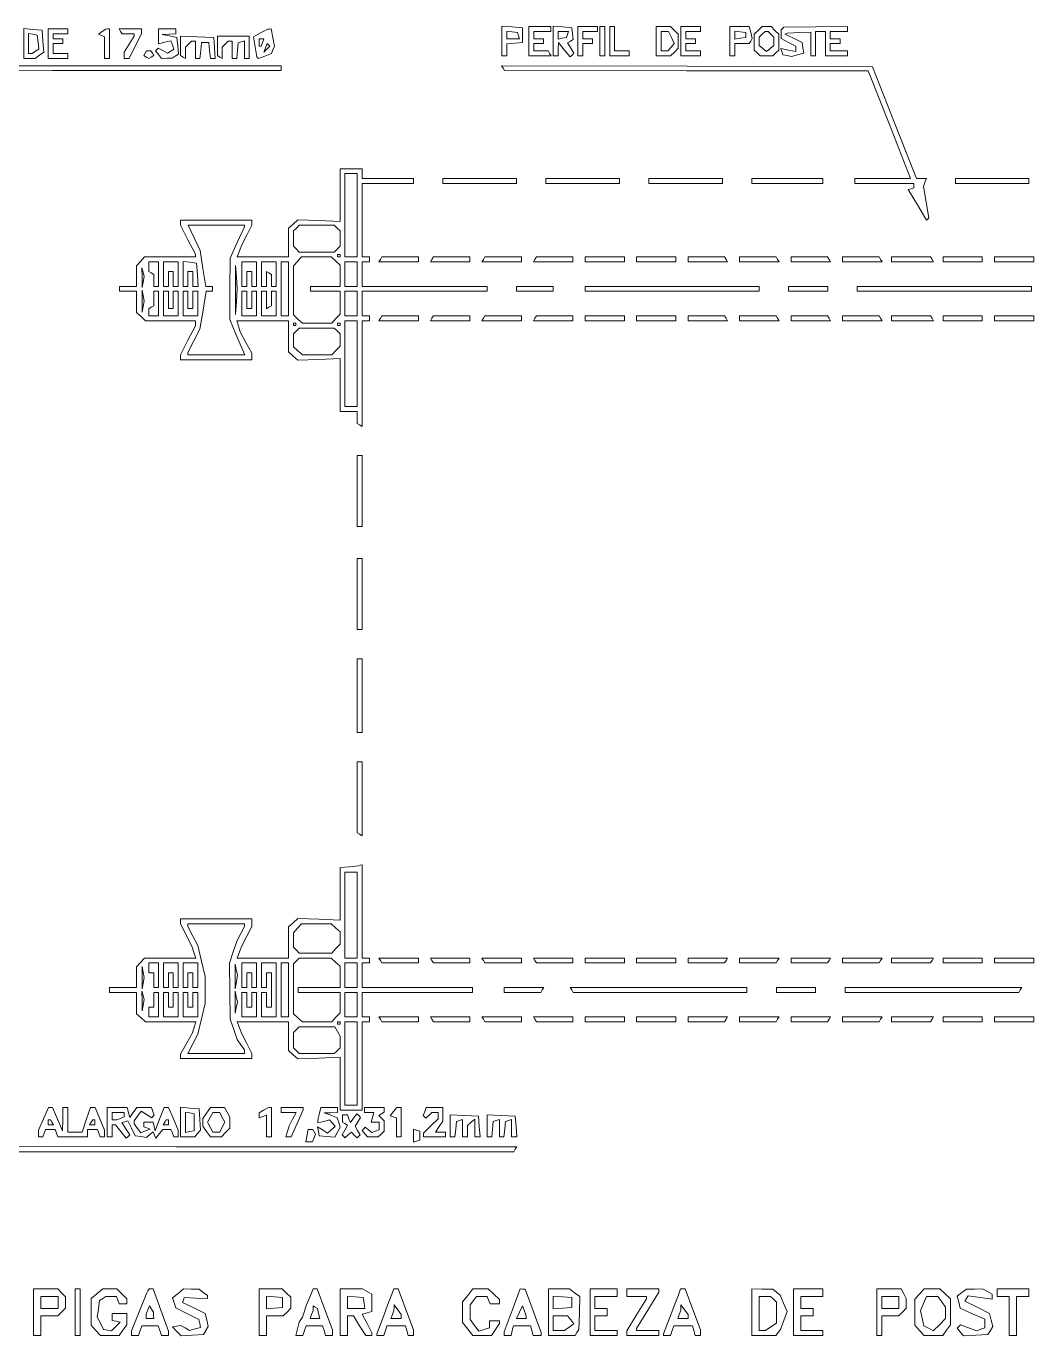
# Paper-space layout 'AN-10-DGE-066' of a CAD drawing. Header units: metres, sheet in millimetres. Extents: x 12 to 193, y 4 to 291.
# Drawn here: x 100.2 to 152.1, y 119 to 186.5 of the extents above; entities that cross this region are included whole.
import ezdxf

# ---------------------------------------------------------------- set-up
doc = ezdxf.new("R2010")
doc.units = ezdxf.units.M
doc.layers.add('DGE_CONTORNOS', color=7, linetype='Continuous', lineweight=0)
doc.layers.add('DGE_DATOS', color=7, linetype='Continuous', lineweight=0)

# ---------------------------------------------------------------- blocks, each defined once
blk = doc.blocks.new('LP_REF_DGE_MT_066')
at = {"layer": 'DGE_CONTORNOS'}
for points in [[(90.176, 128.472), (107.742, 128.472), (125.308, 128.472), (125.386, 128.598), (125.464, 128.725), (107.908, 128.729), (90.352, 128.734)], [(89.72, 184.243), (101.514, 184.245), (113.307, 184.247), (113.307, 184.373), (113.307, 184.5), (101.426, 184.5), (89.545, 184.5)]]:
    blk.add_lwpolyline(points, dxfattribs=at)
for points in [[(124.69, 185.772), (124.69, 185.006), (124.817, 185.006), (124.943, 185.006), (124.943, 185.314), (124.943, 185.622), (125.354, 185.662), (125.765, 185.701), (125.765, 186.081), (125.765, 186.46), (125.228, 186.499), (124.69, 186.538)], [(126.081, 185.765), (126.081, 185.006), (126.658, 185.006), (127.235, 185.006), (127.156, 185.132), (127.078, 185.259), (126.706, 185.259), (126.334, 185.259), (126.334, 185.448), (126.334, 185.638), (126.587, 185.638), (126.84, 185.638), (126.84, 185.765), (126.84, 185.891), (126.587, 185.891), (126.334, 185.891), (126.334, 186.081), (126.334, 186.27), (126.777, 186.27), (127.22, 186.27), (127.22, 186.397), (127.22, 186.523), (126.65, 186.523), (126.081, 186.523)], [(127.346, 185.772), (127.346, 185.006), (127.473, 185.006), (127.599, 185.006), (127.604, 185.354), (127.608, 185.701), (127.914, 185.327), (128.22, 184.952), (128.316, 185.048), (128.412, 185.144), (128.247, 185.408), (128.082, 185.672), (128.231, 185.764), (128.38, 185.856), (128.337, 186.158), (128.295, 186.46), (127.82, 186.499), (127.346, 186.539)], [(128.611, 185.765), (128.611, 185.006), (128.737, 185.006), (128.864, 185.006), (128.864, 185.322), (128.864, 185.638), (129.117, 185.638), (129.37, 185.638), (129.37, 185.765), (129.37, 185.891), (129.117, 185.891), (128.864, 185.891), (128.864, 186.081), (128.864, 186.27), (129.243, 186.27), (129.623, 186.27), (129.623, 186.397), (129.623, 186.523), (129.117, 186.523), (128.611, 186.523)], [(129.749, 185.765), (129.749, 185.006), (129.876, 185.006), (130.002, 185.006), (130.002, 185.765), (130.002, 186.523), (129.876, 186.523), (129.749, 186.523)], [(130.255, 185.765), (130.255, 185.006), (130.761, 185.006), (131.267, 185.006), (131.267, 185.132), (131.267, 185.259), (130.887, 185.259), (130.508, 185.259), (130.508, 185.891), (130.508, 186.523), (130.381, 186.523), (130.255, 186.523)], [(132.658, 185.765), (132.658, 185.006), (133.028, 185.006), (133.399, 185.006), (133.598, 185.204), (133.796, 185.403), (133.796, 185.765), (133.796, 186.126), (133.598, 186.325), (133.399, 186.523), (133.028, 186.523), (132.658, 186.523)], [(133.923, 185.765), (133.923, 185.006), (134.429, 185.006), (134.935, 185.006), (134.935, 185.132), (134.935, 185.259), (134.555, 185.259), (134.176, 185.259), (134.176, 185.448), (134.176, 185.638), (134.429, 185.638), (134.682, 185.638), (134.682, 185.765), (134.682, 185.891), (134.429, 185.891), (134.176, 185.891), (134.176, 186.081), (134.176, 186.27), (134.555, 186.27), (134.935, 186.27), (134.935, 186.397), (134.935, 186.523), (134.429, 186.523), (133.923, 186.523)], [(136.452, 185.765), (136.452, 185.006), (136.579, 185.006), (136.705, 185.006), (136.705, 185.322), (136.705, 185.638), (137.077, 185.638), (137.449, 185.638), (137.532, 185.772), (137.614, 185.905), (137.537, 186.214), (137.459, 186.523), (136.956, 186.523), (136.452, 186.523)], [(137.916, 186.325), (137.717, 186.126), (137.717, 185.718), (137.717, 185.309), (137.869, 185.157), (138.021, 185.006), (138.349, 185.006), (138.678, 185.006), (138.83, 185.157), (138.982, 185.309), (138.982, 185.718), (138.982, 186.126), (138.783, 186.325), (138.584, 186.523), (138.349, 186.523), (138.114, 186.523)], [(139.178, 186.425), (139.108, 186.355), (139.108, 186.126), (139.108, 185.898), (139.488, 185.701), (139.867, 185.505), (139.867, 185.366), (139.867, 185.227), (139.477, 185.305), (139.088, 185.383), (139.14, 185.226), (139.192, 185.069), (139.413, 185.026), (139.634, 184.983), (139.949, 185.062), (140.263, 185.141), (140.223, 185.421), (140.183, 185.7), (139.741, 185.916), (139.298, 186.132), (139.361, 186.153), (139.424, 186.175), (140.025, 186.207), (140.626, 186.238), (140.626, 185.622), (140.626, 185.006), (140.752, 185.006), (140.879, 185.006), (140.879, 185.638), (140.879, 186.27), (141.132, 186.27), (141.385, 186.27), (141.385, 185.638), (141.385, 185.006), (141.954, 185.006), (142.523, 185.006), (142.523, 185.132), (142.523, 185.259), (142.08, 185.259), (141.638, 185.259), (141.638, 185.448), (141.638, 185.638), (141.891, 185.638), (142.144, 185.638), (142.144, 185.765), (142.144, 185.891), (141.891, 185.891), (141.638, 185.891), (141.638, 186.081), (141.638, 186.27), (142.08, 186.27), (142.523, 186.27), (142.523, 186.399), (142.523, 186.527), (140.886, 186.511), (139.248, 186.495)], [(100.027, 185.646), (100.027, 184.879), (100.32, 184.879), (100.612, 184.879), (100.834, 185.042), (101.056, 185.205), (101.016, 185.769), (100.976, 186.334), (100.502, 186.373), (100.027, 186.412)], [(100.765, 185.714), (100.807, 185.349), (100.638, 185.243), (100.47, 185.136), (100.375, 185.134), (100.28, 185.132), (100.28, 185.647), (100.28, 186.163), (100.502, 186.121), (100.723, 186.079)], [(101.292, 185.638), (101.292, 184.879), (101.798, 184.879), (102.304, 184.879), (102.304, 185.006), (102.304, 185.132), (101.925, 185.132), (101.545, 185.132), (101.545, 185.385), (101.545, 185.638), (101.798, 185.638), (102.051, 185.638), (102.051, 185.765), (102.051, 185.891), (101.798, 185.891), (101.545, 185.891), (101.545, 186.018), (101.545, 186.144), (101.925, 186.144), (102.304, 186.144), (102.304, 186.27), (102.304, 186.397), (101.798, 186.397), (101.292, 186.397)], [(104.075, 186.259), (103.885, 186.125), (104.043, 186.061), (104.201, 185.996), (104.201, 185.438), (104.201, 184.879), (104.328, 184.879), (104.454, 184.879), (104.454, 185.638), (104.454, 186.397), (104.359, 186.395), (104.264, 186.393)], [(105.023, 186.27), (105.101, 186.144), (105.41, 186.144), (105.719, 186.144), (105.719, 186.084), (105.719, 186.024), (105.466, 185.61), (105.214, 185.195), (105.213, 185.037), (105.213, 184.879), (105.337, 184.879), (105.462, 184.879), (105.78, 185.507), (106.098, 186.136), (106.098, 186.266), (106.098, 186.397), (105.522, 186.397), (104.945, 186.397)], [(106.984, 186.015), (106.984, 185.633), (107.299, 185.712), (107.614, 185.791), (107.696, 185.575), (107.779, 185.36), (107.61, 185.255), (107.44, 185.15), (107.201, 185.278), (106.962, 185.406), (106.892, 185.335), (106.821, 185.265), (106.981, 185.072), (107.141, 184.879), (107.41, 184.881), (107.679, 184.883), (107.847, 184.989), (108.014, 185.095), (107.973, 185.524), (107.932, 185.953), (107.553, 186.034), (107.173, 186.114), (107.521, 186.129), (107.869, 186.144), (107.869, 186.27), (107.869, 186.397), (107.426, 186.397), (106.984, 186.397)], [(108.122, 185.525), (108.122, 185.021), (108.248, 184.942), (108.375, 184.864), (108.375, 185.163), (108.375, 185.461), (108.527, 185.613), (108.678, 185.765), (108.78, 185.765), (108.881, 185.765), (108.881, 185.322), (108.881, 184.879), (108.999, 184.879), (109.118, 184.879), (109.157, 185.29), (109.197, 185.701), (109.387, 185.701), (109.576, 185.701), (109.616, 185.29), (109.656, 184.879), (109.781, 184.879), (109.907, 184.879), (109.868, 185.417), (109.829, 185.954), (108.976, 185.992), (108.122, 186.029)], [(110.019, 185.519), (110.019, 185.021), (110.145, 184.942), (110.272, 184.864), (110.272, 185.163), (110.272, 185.461), (110.424, 185.613), (110.575, 185.765), (110.677, 185.765), (110.778, 185.765), (110.778, 185.322), (110.778, 184.879), (110.896, 184.879), (111.015, 184.879), (111.054, 185.281), (111.094, 185.682), (111.252, 185.734), (111.41, 185.786), (111.41, 185.332), (111.41, 184.879), (111.537, 184.879), (111.663, 184.879), (111.663, 185.448), (111.663, 186.018), (110.841, 186.018), (110.019, 186.018)], [(112.25, 186.191), (111.887, 185.994), (111.971, 185.473), (112.054, 184.952), (112.094, 184.912), (112.134, 184.872), (112.471, 185), (112.808, 185.128), (112.882, 185.321), (112.956, 185.514), (112.873, 185.955), (112.79, 186.397), (112.701, 186.392), (112.612, 186.387)], [(112.341, 185.701), (112.268, 185.512), (112.219, 185.512), (112.169, 185.512), (112.169, 185.701), (112.169, 185.891), (112.292, 185.891), (112.414, 185.891)], [(125.544, 186.049), (125.596, 185.891), (125.27, 185.891), (124.943, 185.891), (124.943, 186.09), (124.943, 186.288), (125.218, 186.248), (125.492, 186.207)], [(128.073, 186.112), (128.021, 185.954), (127.81, 185.913), (127.599, 185.872), (127.599, 186.071), (127.599, 186.27), (127.862, 186.27), (128.126, 186.27)], [(133.438, 185.958), (133.581, 185.646), (133.42, 185.452), (133.259, 185.259), (133.085, 185.259), (132.911, 185.259), (132.911, 185.765), (132.911, 186.27), (133.103, 186.27), (133.296, 186.27)], [(137.274, 186.081), (137.274, 185.954), (136.99, 185.914), (136.705, 185.873), (136.705, 186.081), (136.705, 186.288), (136.99, 186.248), (137.274, 186.207)], [(138.577, 186.119), (138.729, 185.967), (138.729, 185.755), (138.729, 185.543), (138.539, 185.385), (138.349, 185.228), (138.16, 185.385), (137.97, 185.543), (137.97, 185.755), (137.97, 185.967), (138.122, 186.119), (138.273, 186.27), (138.349, 186.27), (138.425, 186.27)], [(106.293, 185.141), (106.221, 185.023), (106.349, 184.944), (106.478, 184.864), (106.606, 184.944), (106.735, 185.023), (106.662, 185.141), (106.589, 185.259), (106.478, 185.259), (106.366, 185.259)], [(112.564, 185.351), (112.407, 185.195), (112.493, 185.422), (112.58, 185.649), (112.651, 185.578), (112.721, 185.507)], [(124.753, 184.374), (124.831, 184.247), (134.215, 184.244), (143.598, 184.241), (144.689, 181.461), (145.78, 178.682), (144.341, 178.682), (142.902, 178.682), (142.902, 178.556), (142.902, 178.429), (144.42, 178.429), (145.938, 178.429), (145.938, 178.313), (145.938, 178.197), (145.8, 178.151), (145.662, 178.105), (146.133, 177.315), (146.604, 176.524), (146.665, 176.584), (146.725, 176.645), (146.583, 177.46), (146.441, 178.275), (146.519, 178.479), (146.597, 178.682), (146.343, 178.682), (146.088, 178.682), (144.955, 181.559), (143.822, 184.437), (134.248, 184.469), (124.674, 184.501)], [(116.343, 177.828), (116.343, 176.469), (115.257, 176.51), (114.171, 176.551), (113.929, 176.332), (113.687, 176.113), (113.687, 175.374), (113.687, 174.635), (112.362, 174.635), (111.037, 174.635), (111.156, 174.947), (111.274, 175.259), (111.532, 175.764), (111.79, 176.269), (111.79, 176.4), (111.79, 176.532), (109.956, 176.532), (108.122, 176.532), (108.122, 176.402), (108.122, 176.272), (108.501, 175.52), (108.881, 174.769), (108.881, 174.702), (108.881, 174.635), (107.572, 174.635), (106.264, 174.635), (106.055, 174.404), (105.845, 174.172), (105.845, 173.645), (105.845, 173.117), (105.403, 173.117), (104.96, 173.117), (104.96, 172.991), (104.96, 172.864), (105.403, 172.864), (105.845, 172.864), (105.845, 172.315), (105.845, 171.765), (106.077, 171.556), (106.308, 171.346), (107.594, 171.346), (108.881, 171.346), (108.881, 171.216), (108.881, 171.086), (108.501, 170.335), (108.122, 169.583), (108.122, 169.453), (108.122, 169.323), (109.956, 169.323), (111.79, 169.323), (111.79, 169.497), (111.79, 169.67), (111.487, 170.224), (111.184, 170.777), (111.099, 171.062), (111.014, 171.346), (112.35, 171.346), (113.687, 171.346), (113.687, 170.544), (113.687, 169.742), (113.929, 169.523), (114.171, 169.304), (115.257, 169.345), (116.343, 169.386), (116.343, 168.027), (116.343, 166.667), (116.785, 166.667), (117.228, 166.667), (117.228, 166.358), (117.228, 166.049), (117.355, 165.971), (117.481, 165.893), (117.481, 168.62), (117.481, 171.346), (117.671, 171.346), (117.86, 171.346), (117.86, 171.473), (117.86, 171.599), (117.671, 171.599), (117.481, 171.599), (117.481, 172.232), (117.481, 172.864), (120.706, 172.864), (123.931, 172.864), (123.931, 172.991), (123.931, 173.117), (120.706, 173.117), (117.481, 173.117), (117.481, 173.749), (117.481, 174.382), (117.671, 174.382), (117.86, 174.382), (117.86, 174.508), (117.86, 174.635), (117.671, 174.635), (117.481, 174.635), (117.481, 176.532), (117.481, 178.429), (118.809, 178.429), (120.137, 178.429), (120.137, 178.556), (120.137, 178.682), (118.809, 178.682), (117.481, 178.682), (117.481, 178.935), (117.481, 179.188), (116.912, 179.188), (116.343, 179.188)], [(117.228, 176.785), (117.228, 174.635), (116.912, 174.635), (116.596, 174.635), (116.596, 176.785), (116.596, 178.935), (116.912, 178.935), (117.228, 178.935)], [(121.655, 178.556), (121.655, 178.429), (123.552, 178.429), (125.449, 178.429), (125.449, 178.556), (125.449, 178.682), (123.552, 178.682), (121.655, 178.682)], [(126.967, 178.556), (126.967, 178.429), (128.864, 178.429), (130.761, 178.429), (130.761, 178.556), (130.761, 178.682), (128.864, 178.682), (126.967, 178.682)], [(132.279, 178.556), (132.279, 178.429), (134.176, 178.429), (136.073, 178.429), (136.073, 178.556), (136.073, 178.682), (134.176, 178.682), (132.279, 178.682)], [(137.591, 178.556), (137.591, 178.429), (139.424, 178.429), (141.258, 178.429), (141.258, 178.556), (141.258, 178.682), (139.424, 178.682), (137.591, 178.682)], [(148.088, 178.556), (148.088, 178.429), (149.985, 178.429), (151.882, 178.429), (151.882, 178.556), (151.882, 178.682), (149.985, 178.682), (148.088, 178.682)], [(111.41, 176.233), (111.41, 176.187), (111.044, 175.38), (110.678, 174.572), (110.665, 172.991), (110.652, 171.41), (110.975, 170.651), (111.299, 169.892), (111.368, 169.734), (111.437, 169.576), (109.969, 169.576), (108.501, 169.576), (108.501, 169.641), (108.501, 169.707), (108.809, 170.305), (109.116, 170.904), (109.276, 171.884), (109.436, 172.864), (109.601, 172.864), (109.766, 172.864), (109.766, 172.991), (109.766, 173.117), (109.594, 173.117), (109.421, 173.117), (109.273, 174.039), (109.124, 174.96), (108.818, 175.619), (108.513, 176.279), (109.962, 176.279), (111.41, 176.279)], [(116.191, 176.127), (116.343, 175.975), (116.343, 175.583), (116.343, 175.191), (116.191, 175.04), (116.039, 174.888), (115.141, 174.888), (114.243, 174.888), (114.091, 175.04), (113.94, 175.191), (113.94, 175.583), (113.94, 175.975), (114.091, 176.127), (114.243, 176.279), (115.141, 176.279), (116.039, 176.279)], [(106.984, 173.749), (106.984, 173.117), (106.857, 173.117), (106.731, 173.117), (106.731, 173.426), (106.731, 173.735), (106.604, 173.813), (106.478, 173.891), (106.478, 174.136), (106.478, 174.382), (106.731, 174.382), (106.984, 174.382)], [(107.995, 173.749), (107.995, 173.117), (107.869, 173.117), (107.742, 173.117), (107.742, 173.497), (107.742, 173.876), (107.616, 173.876), (107.49, 173.876), (107.49, 173.497), (107.49, 173.117), (107.363, 173.117), (107.237, 173.117), (107.237, 173.749), (107.237, 174.382), (107.616, 174.382), (107.995, 174.382)], [(108.983, 173.718), (109.021, 173.117), (108.888, 173.117), (108.754, 173.117), (108.754, 173.497), (108.754, 173.876), (108.628, 173.876), (108.501, 173.876), (108.501, 173.497), (108.501, 173.117), (108.375, 173.117), (108.248, 173.117), (108.248, 173.758), (108.248, 174.399), (108.596, 174.359), (108.944, 174.319)], [(112.043, 173.749), (112.043, 173.117), (111.916, 173.117), (111.79, 173.117), (111.79, 173.497), (111.79, 173.876), (111.663, 173.876), (111.537, 173.876), (111.537, 173.497), (111.537, 173.117), (111.41, 173.117), (111.284, 173.117), (111.284, 173.749), (111.284, 174.382), (111.663, 174.382), (112.043, 174.382)], [(113.054, 173.749), (113.054, 173.117), (112.928, 173.117), (112.801, 173.117), (112.801, 173.426), (112.801, 173.735), (112.675, 173.813), (112.548, 173.891), (112.548, 173.504), (112.548, 173.117), (112.422, 173.117), (112.296, 173.117), (112.296, 173.749), (112.296, 174.382), (112.675, 174.382), (113.054, 174.382)], [(113.687, 172.991), (113.687, 171.599), (113.497, 171.599), (113.307, 171.599), (113.307, 172.991), (113.307, 174.382), (113.497, 174.382), (113.687, 174.382)], [(116.111, 174.426), (116.343, 174.216), (116.343, 173.667), (116.343, 173.117), (115.584, 173.117), (114.825, 173.117), (114.825, 172.991), (114.825, 172.864), (115.584, 172.864), (116.343, 172.864), (116.343, 172.273), (116.343, 171.683), (116.133, 171.451), (115.924, 171.22), (115.163, 171.22), (114.402, 171.22), (114.171, 171.429), (113.94, 171.639), (113.94, 172.905), (113.94, 174.172), (114.149, 174.404), (114.358, 174.635), (115.119, 174.635), (115.88, 174.635)], [(116.343, 174.698), (116.343, 174.635), (116.28, 174.635), (116.216, 174.635), (116.216, 174.698), (116.216, 174.761), (116.28, 174.761), (116.343, 174.761)], [(117.228, 173.749), (117.228, 173.117), (116.912, 173.117), (116.596, 173.117), (116.596, 173.749), (116.596, 174.382), (116.912, 174.382), (117.228, 174.382)], [(118.43, 174.508), (118.351, 174.382), (119.371, 174.382), (120.39, 174.382), (120.39, 174.508), (120.39, 174.635), (119.449, 174.635), (118.508, 174.635)], [(121.086, 174.508), (121.007, 174.382), (122.027, 174.382), (123.046, 174.382), (123.046, 174.508), (123.046, 174.635), (122.105, 174.635), (121.164, 174.635)], [(123.742, 174.508), (123.663, 174.382), (124.683, 174.382), (125.702, 174.382), (125.702, 174.508), (125.702, 174.635), (124.761, 174.635), (123.82, 174.635)], [(126.397, 174.508), (126.319, 174.382), (127.339, 174.382), (128.358, 174.382), (128.358, 174.508), (128.358, 174.635), (127.417, 174.635), (126.476, 174.635)], [(128.99, 174.508), (128.99, 174.382), (130.002, 174.382), (131.014, 174.382), (131.014, 174.508), (131.014, 174.635), (130.002, 174.635), (128.99, 174.635)], [(131.646, 174.508), (131.646, 174.382), (132.658, 174.382), (133.67, 174.382), (133.67, 174.508), (133.67, 174.635), (132.658, 174.635), (131.646, 174.635)], [(134.302, 174.508), (134.302, 174.382), (135.321, 174.382), (136.341, 174.382), (136.263, 174.508), (136.184, 174.635), (135.243, 174.635), (134.302, 174.635)], [(136.958, 174.508), (136.958, 174.382), (137.977, 174.382), (138.997, 174.382), (138.918, 174.508), (138.84, 174.635), (137.899, 174.635), (136.958, 174.635)], [(139.614, 174.508), (139.614, 174.382), (140.633, 174.382), (141.653, 174.382), (141.574, 174.508), (141.496, 174.635), (140.555, 174.635), (139.614, 174.635)], [(142.27, 174.508), (142.27, 174.382), (143.289, 174.382), (144.309, 174.382), (144.23, 174.508), (144.152, 174.635), (143.211, 174.635), (142.27, 174.635)], [(144.8, 174.508), (144.8, 174.382), (145.882, 174.382), (146.965, 174.382), (146.886, 174.508), (146.808, 174.635), (145.804, 174.635), (144.8, 174.635)], [(147.456, 174.508), (147.456, 174.382), (148.467, 174.382), (149.479, 174.382), (149.479, 174.508), (149.479, 174.635), (148.467, 174.635), (147.456, 174.635)], [(150.112, 174.508), (150.112, 174.382), (151.123, 174.382), (152.135, 174.382), (152.135, 174.508), (152.135, 174.635), (151.123, 174.635), (150.112, 174.635)], [(106.188, 173.34), (106.133, 173.054), (106.13, 173.56), (106.128, 174.066), (106.185, 173.846), (106.243, 173.626)], [(110.998, 172.331), (110.951, 171.663), (110.951, 172.927), (110.95, 174.192), (110.997, 173.596), (111.044, 172.999)], [(125.449, 172.991), (125.449, 172.864), (126.397, 172.864), (127.346, 172.864), (127.346, 172.991), (127.346, 173.117), (126.397, 173.117), (125.449, 173.117)], [(128.99, 172.991), (128.99, 172.864), (133.48, 172.864), (137.97, 172.864), (137.97, 172.991), (137.97, 173.117), (133.48, 173.117), (128.99, 173.117)], [(139.488, 172.991), (139.488, 172.864), (140.499, 172.864), (141.511, 172.864), (141.511, 172.991), (141.511, 173.117), (140.499, 173.117), (139.488, 173.117)], [(143.029, 172.991), (143.029, 172.864), (147.519, 172.864), (152.009, 172.864), (152.009, 172.991), (152.009, 173.117), (147.519, 173.117), (143.029, 173.117)], [(106.188, 172.074), (106.133, 171.789), (106.133, 172.358), (106.133, 172.927), (106.188, 172.643), (106.242, 172.358)], [(106.984, 172.232), (106.984, 171.599), (106.731, 171.599), (106.478, 171.599), (106.478, 171.782), (106.478, 171.964), (106.604, 172.042), (106.731, 172.12), (106.731, 172.492), (106.731, 172.864), (106.857, 172.864), (106.984, 172.864)], [(107.49, 172.422), (107.49, 171.979), (107.616, 171.979), (107.742, 171.979), (107.742, 172.422), (107.742, 172.864), (107.869, 172.864), (107.995, 172.864), (107.995, 172.232), (107.995, 171.599), (107.616, 171.599), (107.237, 171.599), (107.237, 172.232), (107.237, 172.864), (107.363, 172.864), (107.49, 172.864)], [(108.501, 172.422), (108.501, 171.979), (108.628, 171.979), (108.754, 171.979), (108.754, 172.422), (108.754, 172.864), (108.881, 172.864), (109.007, 172.864), (109.007, 172.232), (109.007, 171.599), (108.628, 171.599), (108.248, 171.599), (108.248, 172.232), (108.248, 172.864), (108.375, 172.864), (108.501, 172.864)], [(111.537, 172.422), (111.537, 171.979), (111.663, 171.979), (111.79, 171.979), (111.79, 172.422), (111.79, 172.864), (111.916, 172.864), (112.043, 172.864), (112.043, 172.232), (112.043, 171.599), (111.663, 171.599), (111.284, 171.599), (111.284, 172.232), (111.284, 172.864), (111.41, 172.864), (111.537, 172.864)], [(112.548, 172.414), (112.548, 171.964), (112.675, 172.042), (112.801, 172.12), (112.801, 172.492), (112.801, 172.864), (112.928, 172.864), (113.054, 172.864), (113.054, 172.232), (113.054, 171.599), (112.675, 171.599), (112.296, 171.599), (112.296, 172.232), (112.296, 172.864), (112.422, 172.864), (112.548, 172.864)], [(117.228, 172.232), (117.228, 171.599), (116.912, 171.599), (116.596, 171.599), (116.596, 172.232), (116.596, 172.864), (116.912, 172.864), (117.228, 172.864)], [(114.066, 171.157), (114.066, 171.094), (114.003, 171.094), (113.94, 171.094), (113.94, 171.157), (113.94, 171.22), (114.003, 171.22), (114.066, 171.22)], [(116.191, 170.815), (116.343, 170.664), (116.343, 170.351), (116.343, 170.038), (116.133, 169.807), (115.924, 169.576), (115.163, 169.576), (114.402, 169.576), (114.171, 169.785), (113.94, 169.994), (113.94, 170.329), (113.94, 170.664), (114.091, 170.815), (114.243, 170.967), (115.141, 170.967), (116.039, 170.967)], [(116.343, 171.157), (116.343, 171.094), (116.28, 171.094), (116.216, 171.094), (116.216, 171.157), (116.216, 171.22), (116.28, 171.22), (116.343, 171.22)], [(117.228, 169.133), (117.228, 166.92), (116.912, 166.92), (116.596, 166.92), (116.596, 169.133), (116.596, 171.346), (116.912, 171.346), (117.228, 171.346)], [(118.43, 171.473), (118.351, 171.346), (119.371, 171.346), (120.39, 171.346), (120.39, 171.473), (120.39, 171.599), (119.449, 171.599), (118.508, 171.599)], [(121.086, 171.473), (121.007, 171.346), (122.027, 171.346), (123.046, 171.346), (123.046, 171.473), (123.046, 171.599), (122.105, 171.599), (121.164, 171.599)], [(123.742, 171.473), (123.663, 171.346), (124.683, 171.346), (125.702, 171.346), (125.702, 171.473), (125.702, 171.599), (124.761, 171.599), (123.82, 171.599)], [(126.397, 171.473), (126.319, 171.346), (127.339, 171.346), (128.358, 171.346), (128.358, 171.473), (128.358, 171.599), (127.417, 171.599), (126.476, 171.599)], [(128.99, 171.473), (128.99, 171.346), (130.002, 171.346), (131.014, 171.346), (131.014, 171.473), (131.014, 171.599), (130.002, 171.599), (128.99, 171.599)], [(131.646, 171.473), (131.646, 171.346), (132.658, 171.346), (133.67, 171.346), (133.67, 171.473), (133.67, 171.599), (132.658, 171.599), (131.646, 171.599)], [(134.302, 171.473), (134.302, 171.346), (135.321, 171.346), (136.341, 171.346), (136.263, 171.473), (136.184, 171.599), (135.243, 171.599), (134.302, 171.599)], [(136.958, 171.473), (136.958, 171.346), (137.977, 171.346), (138.997, 171.346), (138.918, 171.473), (138.84, 171.599), (137.899, 171.599), (136.958, 171.599)], [(139.614, 171.473), (139.614, 171.346), (140.633, 171.346), (141.653, 171.346), (141.574, 171.473), (141.496, 171.599), (140.555, 171.599), (139.614, 171.599)], [(142.27, 171.473), (142.27, 171.346), (143.289, 171.346), (144.309, 171.346), (144.23, 171.473), (144.152, 171.599), (143.211, 171.599), (142.27, 171.599)], [(144.8, 171.473), (144.8, 171.346), (145.882, 171.346), (146.965, 171.346), (146.886, 171.473), (146.808, 171.599), (145.804, 171.599), (144.8, 171.599)], [(147.456, 171.473), (147.456, 171.346), (148.467, 171.346), (149.479, 171.346), (149.479, 171.473), (149.479, 171.599), (148.467, 171.599), (147.456, 171.599)], [(150.112, 171.473), (150.112, 171.346), (151.123, 171.346), (152.135, 171.346), (152.135, 171.473), (152.135, 171.599), (151.123, 171.599), (150.112, 171.599)], [(117.228, 162.557), (117.228, 160.723), (117.355, 160.723), (117.481, 160.723), (117.481, 162.557), (117.481, 164.39), (117.355, 164.39), (117.228, 164.39)], [(117.228, 157.245), (117.228, 155.411), (117.355, 155.411), (117.481, 155.411), (117.481, 157.245), (117.481, 159.078), (117.355, 159.078), (117.228, 159.078)], [(117.228, 151.996), (117.228, 150.099), (117.355, 150.099), (117.481, 150.099), (117.481, 151.996), (117.481, 153.893), (117.355, 153.893), (117.228, 153.893)], [(117.228, 146.755), (117.228, 144.928), (117.355, 144.85), (117.481, 144.772), (117.481, 146.677), (117.481, 148.581), (117.355, 148.581), (117.228, 148.581)], [(116.817, 143.177), (116.343, 143.127), (116.343, 141.775), (116.343, 140.424), (115.257, 140.465), (114.171, 140.506), (113.929, 140.287), (113.687, 140.068), (113.687, 139.266), (113.687, 138.463), (112.362, 138.463), (111.037, 138.463), (111.156, 138.775), (111.274, 139.087), (111.532, 139.592), (111.79, 140.097), (111.79, 140.292), (111.79, 140.487), (109.956, 140.487), (108.122, 140.487), (108.122, 140.356), (108.122, 140.225), (108.422, 139.629), (108.721, 139.032), (108.81, 138.748), (108.898, 138.463), (107.581, 138.463), (106.264, 138.463), (106.055, 138.232), (105.845, 138.001), (105.845, 137.473), (105.845, 136.945), (105.15, 136.945), (104.454, 136.945), (104.454, 136.819), (104.454, 136.693), (105.15, 136.693), (105.845, 136.693), (105.845, 136.143), (105.845, 135.593), (106.077, 135.384), (106.308, 135.175), (107.603, 135.175), (108.898, 135.175), (108.813, 134.89), (108.728, 134.606), (108.425, 134.052), (108.122, 133.499), (108.122, 133.388), (108.122, 133.278), (109.956, 133.278), (111.79, 133.278), (111.79, 133.409), (111.79, 133.541), (111.532, 134.046), (111.274, 134.551), (111.156, 134.863), (111.037, 135.175), (112.362, 135.175), (113.687, 135.175), (113.687, 134.436), (113.687, 133.696), (113.929, 133.477), (114.171, 133.258), (115.257, 133.3), (116.343, 133.341), (116.343, 131.981), (116.343, 130.622), (116.912, 130.622), (117.481, 130.622), (117.481, 132.898), (117.481, 135.175), (117.671, 135.175), (117.86, 135.175), (117.86, 135.301), (117.86, 135.428), (117.671, 135.428), (117.481, 135.428), (117.481, 136.06), (117.481, 136.693), (120.327, 136.693), (123.172, 136.693), (123.172, 136.819), (123.172, 136.945), (120.327, 136.945), (117.481, 136.945), (117.481, 137.578), (117.481, 138.21), (117.671, 138.21), (117.86, 138.21), (117.86, 138.337), (117.86, 138.463), (117.671, 138.463), (117.481, 138.463), (117.481, 140.866), (117.481, 143.269), (117.386, 143.248), (117.291, 143.227)], [(117.228, 140.676), (117.228, 138.463), (116.912, 138.463), (116.596, 138.463), (116.596, 140.676), (116.596, 142.89), (116.912, 142.89), (117.228, 142.89)], [(111.41, 140.164), (111.41, 140.095), (111.222, 139.731), (111.034, 139.368), (110.837, 138.787), (110.64, 138.205), (110.66, 136.755), (110.68, 135.305), (110.861, 134.779), (111.042, 134.253), (111.226, 133.99), (111.41, 133.727), (111.41, 133.629), (111.41, 133.531), (109.953, 133.531), (108.496, 133.531), (108.752, 134.033), (109.008, 134.534), (109.196, 135.329), (109.383, 136.123), (109.383, 136.819), (109.383, 137.515), (109.196, 138.309), (109.008, 139.103), (108.755, 139.6), (108.501, 140.097), (108.501, 140.166), (108.501, 140.234), (109.956, 140.234), (111.41, 140.234)], [(116.111, 140.024), (116.343, 139.815), (116.343, 139.497), (116.343, 139.179), (116.133, 138.947), (115.924, 138.716), (115.084, 138.716), (114.243, 138.716), (114.091, 138.868), (113.94, 139.02), (113.94, 139.395), (113.94, 139.771), (114.149, 140.003), (114.358, 140.234), (115.119, 140.234), (115.88, 140.234)], [(106.188, 137.167), (106.133, 136.882), (106.133, 137.451), (106.133, 138.02), (106.188, 137.736), (106.242, 137.451)], [(106.984, 137.578), (106.984, 136.945), (106.857, 136.945), (106.731, 136.945), (106.731, 137.325), (106.731, 137.704), (106.604, 137.704), (106.478, 137.704), (106.478, 137.957), (106.478, 138.21), (106.731, 138.21), (106.984, 138.21)], [(107.995, 137.578), (107.995, 136.945), (107.869, 136.945), (107.742, 136.945), (107.742, 137.325), (107.742, 137.704), (107.616, 137.704), (107.49, 137.704), (107.49, 137.325), (107.49, 136.945), (107.363, 136.945), (107.237, 136.945), (107.237, 137.578), (107.237, 138.21), (107.616, 138.21), (107.995, 138.21)], [(109.007, 137.578), (109.007, 136.945), (108.881, 136.945), (108.754, 136.945), (108.754, 137.325), (108.754, 137.704), (108.628, 137.704), (108.501, 137.704), (108.501, 137.325), (108.501, 136.945), (108.375, 136.945), (108.248, 136.945), (108.248, 137.578), (108.248, 138.21), (108.628, 138.21), (109.007, 138.21)], [(110.995, 137.232), (110.942, 136.882), (110.94, 137.515), (110.939, 138.147), (110.993, 137.864), (111.048, 137.581)], [(112.043, 137.578), (112.043, 136.945), (111.916, 136.945), (111.79, 136.945), (111.79, 137.325), (111.79, 137.704), (111.663, 137.704), (111.537, 137.704), (111.537, 137.325), (111.537, 136.945), (111.41, 136.945), (111.284, 136.945), (111.284, 137.578), (111.284, 138.21), (111.663, 138.21), (112.043, 138.21)], [(113.054, 136.819), (113.054, 135.428), (112.675, 135.428), (112.296, 135.428), (112.296, 136.06), (112.296, 136.693), (112.422, 136.693), (112.548, 136.693), (112.548, 136.313), (112.548, 135.934), (112.675, 135.934), (112.801, 135.934), (112.801, 136.819), (112.801, 137.704), (112.675, 137.704), (112.548, 137.704), (112.548, 137.325), (112.548, 136.945), (112.422, 136.945), (112.296, 136.945), (112.296, 137.578), (112.296, 138.21), (112.675, 138.21), (113.054, 138.21)], [(113.687, 136.819), (113.687, 135.428), (113.497, 135.428), (113.307, 135.428), (113.307, 136.819), (113.307, 138.21), (113.497, 138.21), (113.687, 138.21)], [(116.111, 138.254), (116.343, 138.045), (116.343, 137.495), (116.343, 136.945), (115.268, 136.945), (114.193, 136.945), (114.193, 136.819), (114.193, 136.693), (115.268, 136.693), (116.343, 136.693), (116.343, 136.165), (116.343, 135.637), (116.133, 135.406), (115.924, 135.175), (115.163, 135.175), (114.402, 135.175), (114.171, 135.384), (113.94, 135.593), (113.94, 136.877), (113.94, 138.16), (114.091, 138.311), (114.243, 138.463), (115.062, 138.463), (115.88, 138.463)], [(117.228, 137.578), (117.228, 136.945), (116.912, 136.945), (116.596, 136.945), (116.596, 137.578), (116.596, 138.21), (116.912, 138.21), (117.228, 138.21)], [(118.43, 138.337), (118.508, 138.21), (119.449, 138.21), (120.39, 138.21), (120.39, 138.337), (120.39, 138.463), (119.371, 138.463), (118.351, 138.463)], [(121.086, 138.337), (121.164, 138.21), (122.105, 138.21), (123.046, 138.21), (123.046, 138.337), (123.046, 138.463), (122.027, 138.463), (121.007, 138.463)], [(123.742, 138.337), (123.82, 138.21), (124.761, 138.21), (125.702, 138.21), (125.702, 138.337), (125.702, 138.463), (124.683, 138.463), (123.663, 138.463)], [(126.397, 138.337), (126.476, 138.21), (127.417, 138.21), (128.358, 138.21), (128.358, 138.337), (128.358, 138.463), (127.339, 138.463), (126.319, 138.463)], [(128.99, 138.337), (128.99, 138.21), (130.002, 138.21), (131.014, 138.21), (131.014, 138.337), (131.014, 138.463), (130.002, 138.463), (128.99, 138.463)], [(131.646, 138.337), (131.646, 138.21), (132.658, 138.21), (133.67, 138.21), (133.67, 138.337), (133.67, 138.463), (132.658, 138.463), (131.646, 138.463)], [(134.302, 138.337), (134.302, 138.21), (135.243, 138.21), (136.184, 138.21), (136.263, 138.337), (136.341, 138.463), (135.321, 138.463), (134.302, 138.463)], [(136.958, 138.337), (136.958, 138.21), (137.899, 138.21), (138.84, 138.21), (138.918, 138.337), (138.997, 138.463), (137.977, 138.463), (136.958, 138.463)], [(139.614, 138.337), (139.614, 138.21), (140.555, 138.21), (141.496, 138.21), (141.574, 138.337), (141.653, 138.463), (140.633, 138.463), (139.614, 138.463)], [(142.27, 138.337), (142.27, 138.21), (143.211, 138.21), (144.152, 138.21), (144.23, 138.337), (144.309, 138.463), (143.289, 138.463), (142.27, 138.463)], [(144.8, 138.337), (144.8, 138.21), (145.804, 138.21), (146.808, 138.21), (146.886, 138.337), (146.965, 138.463), (145.882, 138.463), (144.8, 138.463)], [(147.456, 138.337), (147.456, 138.21), (148.467, 138.21), (149.479, 138.21), (149.479, 138.337), (149.479, 138.463), (148.467, 138.463), (147.456, 138.463)], [(150.112, 138.337), (150.112, 138.21), (151.123, 138.21), (152.135, 138.21), (152.135, 138.337), (152.135, 138.463), (151.123, 138.463), (150.112, 138.463)], [(106.188, 136.03), (106.133, 135.744), (106.13, 136.25), (106.128, 136.756), (106.185, 136.536), (106.243, 136.316)], [(106.984, 136.06), (106.984, 135.428), (106.731, 135.428), (106.478, 135.428), (106.478, 135.681), (106.478, 135.934), (106.604, 135.934), (106.731, 135.934), (106.731, 136.313), (106.731, 136.693), (106.857, 136.693), (106.984, 136.693)], [(107.49, 136.313), (107.49, 135.934), (107.616, 135.934), (107.742, 135.934), (107.742, 136.313), (107.742, 136.693), (107.869, 136.693), (107.995, 136.693), (107.995, 136.06), (107.995, 135.428), (107.616, 135.428), (107.237, 135.428), (107.237, 136.06), (107.237, 136.693), (107.363, 136.693), (107.49, 136.693)], [(108.501, 136.313), (108.501, 135.934), (108.628, 135.934), (108.754, 135.934), (108.754, 136.313), (108.754, 136.693), (108.881, 136.693), (109.007, 136.693), (109.007, 136.06), (109.007, 135.428), (108.628, 135.428), (108.248, 135.428), (108.248, 136.06), (108.248, 136.693), (108.375, 136.693), (108.501, 136.693)], [(110.994, 135.902), (110.939, 135.617), (110.939, 136.187), (110.939, 136.756), (110.994, 136.471), (111.048, 136.187)], [(111.537, 136.313), (111.537, 135.934), (111.663, 135.934), (111.79, 135.934), (111.79, 136.313), (111.79, 136.693), (111.916, 136.693), (112.043, 136.693), (112.043, 136.06), (112.043, 135.428), (111.663, 135.428), (111.284, 135.428), (111.284, 136.06), (111.284, 136.693), (111.41, 136.693), (111.537, 136.693)], [(117.228, 136.06), (117.228, 135.428), (116.912, 135.428), (116.596, 135.428), (116.596, 136.06), (116.596, 136.693), (116.912, 136.693), (117.228, 136.693)], [(124.817, 136.819), (124.817, 136.693), (125.758, 136.693), (126.699, 136.693), (126.777, 136.819), (126.855, 136.945), (125.836, 136.945), (124.817, 136.945)], [(128.295, 136.819), (128.373, 136.693), (132.855, 136.693), (137.338, 136.693), (137.338, 136.819), (137.338, 136.945), (132.777, 136.945), (128.216, 136.945)], [(138.855, 136.819), (138.855, 136.693), (139.867, 136.693), (140.879, 136.693), (140.879, 136.819), (140.879, 136.945), (139.867, 136.945), (138.855, 136.945)], [(142.397, 136.819), (142.397, 136.693), (146.879, 136.693), (151.361, 136.693), (151.439, 136.819), (151.518, 136.945), (146.957, 136.945), (142.397, 136.945)], [(116.343, 135.112), (116.343, 135.048), (116.28, 135.048), (116.216, 135.048), (116.216, 135.112), (116.216, 135.175), (116.28, 135.175), (116.343, 135.175)], [(117.228, 133.025), (117.228, 130.875), (116.912, 130.875), (116.596, 130.875), (116.596, 133.025), (116.596, 135.175), (116.912, 135.175), (117.228, 135.175)], [(118.43, 135.301), (118.508, 135.175), (119.449, 135.175), (120.39, 135.175), (120.39, 135.301), (120.39, 135.428), (119.371, 135.428), (118.351, 135.428)], [(121.086, 135.301), (121.164, 135.175), (122.105, 135.175), (123.046, 135.175), (123.046, 135.301), (123.046, 135.428), (122.027, 135.428), (121.007, 135.428)], [(123.742, 135.301), (123.82, 135.175), (124.761, 135.175), (125.702, 135.175), (125.702, 135.301), (125.702, 135.428), (124.683, 135.428), (123.663, 135.428)], [(126.397, 135.301), (126.476, 135.175), (127.417, 135.175), (128.358, 135.175), (128.358, 135.301), (128.358, 135.428), (127.339, 135.428), (126.319, 135.428)], [(128.99, 135.301), (128.99, 135.175), (130.002, 135.175), (131.014, 135.175), (131.014, 135.301), (131.014, 135.428), (130.002, 135.428), (128.99, 135.428)], [(131.646, 135.301), (131.646, 135.175), (132.658, 135.175), (133.67, 135.175), (133.67, 135.301), (133.67, 135.428), (132.658, 135.428), (131.646, 135.428)], [(134.302, 135.301), (134.302, 135.175), (135.243, 135.175), (136.184, 135.175), (136.263, 135.301), (136.341, 135.428), (135.321, 135.428), (134.302, 135.428)], [(136.958, 135.301), (136.958, 135.175), (137.899, 135.175), (138.84, 135.175), (138.918, 135.301), (138.997, 135.428), (137.977, 135.428), (136.958, 135.428)], [(139.614, 135.301), (139.614, 135.175), (140.555, 135.175), (141.496, 135.175), (141.574, 135.301), (141.653, 135.428), (140.633, 135.428), (139.614, 135.428)], [(142.27, 135.301), (142.27, 135.175), (143.211, 135.175), (144.152, 135.175), (144.23, 135.301), (144.309, 135.428), (143.289, 135.428), (142.27, 135.428)], [(144.8, 135.301), (144.8, 135.175), (145.804, 135.175), (146.808, 135.175), (146.886, 135.301), (146.965, 135.428), (145.882, 135.428), (144.8, 135.428)], [(147.456, 135.301), (147.456, 135.175), (148.467, 135.175), (149.479, 135.175), (149.479, 135.301), (149.479, 135.428), (148.467, 135.428), (147.456, 135.428)], [(150.112, 135.301), (150.112, 135.175), (151.123, 135.175), (152.135, 135.175), (152.135, 135.301), (152.135, 135.428), (151.123, 135.428), (150.112, 135.428)], [(116.212, 134.677), (116.343, 134.433), (116.343, 134.133), (116.343, 133.834), (116.191, 133.682), (116.039, 133.531), (115.141, 133.531), (114.243, 133.531), (114.091, 133.682), (113.94, 133.834), (113.94, 134.226), (113.94, 134.618), (114.091, 134.77), (114.243, 134.922), (115.162, 134.922), (116.081, 134.922)], [(101.045, 130.163), (100.786, 129.578), (100.786, 129.404), (100.786, 129.231), (100.899, 129.231), (101.012, 129.231), (101.085, 129.42), (101.158, 129.61), (101.401, 129.61), (101.645, 129.61), (101.717, 129.42), (101.79, 129.231), (102.553, 129.231), (103.316, 129.231), (103.316, 129.42), (103.316, 129.61), (103.573, 129.61), (103.83, 129.61), (103.902, 129.42), (103.975, 129.231), (104.088, 129.231), (104.201, 129.231), (104.201, 129.41), (104.201, 129.589), (103.953, 130.169), (103.704, 130.748), (103.583, 130.748), (103.463, 130.748), (103.253, 130.116), (103.043, 129.483), (102.673, 129.483), (102.304, 129.483), (102.304, 130.116), (102.304, 130.748), (102.178, 130.748), (102.051, 130.748), (102.041, 130.147), (102.031, 129.547), (101.772, 130.147), (101.514, 130.748), (101.409, 130.748), (101.304, 130.748)], [(104.328, 129.989), (104.328, 129.231), (104.454, 129.231), (104.581, 129.231), (104.581, 129.547), (104.581, 129.863), (104.671, 129.863), (104.761, 129.863), (105.039, 129.515), (105.317, 129.167), (105.408, 129.258), (105.5, 129.349), (105.297, 129.66), (105.093, 129.97), (105.243, 130.021), (105.394, 130.071), (105.588, 129.682), (105.782, 129.294), (106.074, 129.252), (106.365, 129.211), (106.536, 129.353), (106.706, 129.494), (106.774, 129.331), (106.841, 129.167), (107.021, 129.389), (107.201, 129.61), (107.413, 129.61), (107.624, 129.61), (107.697, 129.42), (107.77, 129.231), (107.882, 129.231), (107.995, 129.231), (107.995, 129.41), (107.995, 129.589), (107.747, 130.169), (107.498, 130.748), (107.385, 130.748), (107.271, 130.748), (107.038, 130.147), (106.804, 129.547), (106.758, 129.768), (106.712, 129.989), (106.468, 129.989), (106.225, 129.989), (106.225, 129.873), (106.225, 129.758), (106.383, 129.698), (106.541, 129.639), (106.301, 129.541), (106.062, 129.442), (105.89, 129.677), (105.719, 129.911), (105.719, 129.989), (105.719, 130.068), (105.901, 130.313), (106.083, 130.559), (106.356, 130.392), (106.629, 130.225), (106.695, 130.291), (106.762, 130.358), (106.687, 130.553), (106.612, 130.748), (106.236, 130.748), (105.86, 130.748), (105.679, 130.49), (105.498, 130.232), (105.431, 130.49), (105.363, 130.748), (104.845, 130.748), (104.328, 130.748)], [(105.213, 130.382), (105.213, 130.269), (105.013, 130.193), (104.813, 130.116), (104.697, 130.116), (104.581, 130.116), (104.581, 130.306), (104.581, 130.495), (104.897, 130.495), (105.213, 130.495)], [(108.122, 129.997), (108.122, 129.231), (108.486, 129.231), (108.85, 129.231), (108.999, 129.411), (109.149, 129.591), (109.11, 130.138), (109.07, 130.685), (108.596, 130.724), (108.122, 130.763)], [(108.817, 129.989), (108.817, 129.55), (108.596, 129.508), (108.375, 129.465), (108.375, 129.989), (108.375, 130.514), (108.596, 130.471), (108.817, 130.429)], [(109.457, 130.467), (109.26, 130.186), (109.26, 129.989), (109.26, 129.793), (109.457, 129.512), (109.654, 129.231), (109.943, 129.231), (110.233, 129.231), (110.442, 129.462), (110.651, 129.693), (110.651, 129.976), (110.651, 130.259), (110.52, 130.504), (110.39, 130.748), (110.022, 130.748), (109.654, 130.748)], [(110.272, 130.242), (110.407, 129.989), (110.272, 129.736), (110.137, 129.483), (109.956, 129.483), (109.775, 129.483), (109.64, 129.736), (109.504, 129.989), (109.64, 130.242), (109.775, 130.495), (109.956, 130.495), (110.137, 130.495)], [(112.39, 130.612), (112.169, 130.483), (112.169, 130.349), (112.169, 130.215), (112.359, 130.288), (112.548, 130.361), (112.548, 129.796), (112.548, 129.231), (112.675, 129.231), (112.801, 129.231), (112.801, 129.989), (112.801, 130.748), (112.707, 130.744), (112.612, 130.741)], [(113.307, 130.622), (113.307, 130.495), (113.69, 130.495), (114.073, 130.495), (113.896, 130.147), (113.719, 129.8), (113.631, 129.515), (113.543, 129.231), (113.685, 129.231), (113.827, 129.231), (114.136, 129.93), (114.446, 130.629), (114.446, 130.689), (114.446, 130.748), (113.876, 130.748), (113.307, 130.748)], [(115.284, 130.464), (115.208, 130.179), (115.206, 130.071), (115.204, 129.962), (115.506, 130.038), (115.808, 130.113), (115.95, 129.942), (116.093, 129.77), (115.891, 129.603), (115.69, 129.435), (115.436, 129.594), (115.183, 129.752), (115.226, 129.523), (115.27, 129.294), (115.671, 129.255), (116.073, 129.216), (116.215, 129.481), (116.357, 129.746), (116.281, 129.986), (116.205, 130.225), (115.863, 130.35), (115.521, 130.475), (115.868, 130.485), (116.216, 130.495), (116.216, 130.622), (116.216, 130.748), (115.788, 130.748), (115.36, 130.748)], [(116.469, 130.187), (116.469, 130.004), (116.596, 129.926), (116.723, 129.848), (116.586, 129.591), (116.449, 129.335), (116.519, 129.265), (116.59, 129.194), (116.76, 129.336), (116.931, 129.477), (117.077, 129.331), (117.224, 129.184), (117.301, 129.261), (117.378, 129.338), (117.253, 129.561), (117.129, 129.783), (117.268, 130.007), (117.408, 130.231), (117.308, 130.331), (117.207, 130.432), (117.043, 130.207), (116.879, 129.982), (116.804, 130.175), (116.73, 130.369), (116.6, 130.369), (116.469, 130.369)], [(117.607, 130.622), (117.607, 130.495), (117.849, 130.495), (118.09, 130.495), (118.024, 130.242), (117.957, 129.989), (118.162, 129.989), (118.366, 129.989), (118.366, 129.796), (118.366, 129.602), (118.175, 129.529), (117.984, 129.455), (117.816, 129.595), (117.647, 129.734), (117.565, 129.652), (117.483, 129.57), (117.624, 129.4), (117.765, 129.231), (118.04, 129.231), (118.316, 129.231), (118.468, 129.382), (118.619, 129.534), (118.619, 129.8), (118.619, 130.065), (118.482, 130.203), (118.344, 130.34), (118.482, 130.425), (118.619, 130.51), (118.619, 130.629), (118.619, 130.748), (118.113, 130.748), (117.607, 130.748)], [(119.109, 130.538), (118.935, 130.328), (119.094, 130.274), (119.252, 130.221), (119.252, 129.726), (119.252, 129.231), (119.378, 129.231), (119.505, 129.231), (119.505, 129.989), (119.505, 130.748), (119.394, 130.748), (119.283, 130.748)], [(120.717, 130.54), (120.637, 130.333), (120.705, 130.264), (120.774, 130.196), (120.923, 130.346), (121.073, 130.495), (121.237, 130.495), (121.402, 130.495), (121.402, 130.329), (121.402, 130.163), (121.022, 129.8), (120.643, 129.436), (120.643, 129.333), (120.643, 129.231), (121.212, 129.231), (121.781, 129.231), (121.781, 129.357), (121.781, 129.483), (121.521, 129.483), (121.261, 129.483), (121.458, 129.765), (121.655, 130.046), (121.655, 130.397), (121.655, 130.748), (121.226, 130.748), (120.796, 130.748)], [(101.482, 129.989), (101.56, 129.863), (101.426, 129.863), (101.292, 129.863), (101.292, 129.989), (101.292, 130.116), (101.348, 130.116), (101.404, 130.116)], [(103.695, 129.989), (103.695, 129.863), (103.561, 129.863), (103.427, 129.863), (103.506, 129.989), (103.584, 130.116), (103.639, 130.116), (103.695, 130.116)], [(107.49, 129.989), (107.49, 129.863), (107.356, 129.863), (107.222, 129.863), (107.3, 129.989), (107.378, 130.116), (107.434, 130.116), (107.49, 130.116)], [(122.034, 129.8), (122.034, 129.231), (122.153, 129.231), (122.271, 129.231), (122.311, 129.632), (122.35, 130.033), (122.508, 130.085), (122.666, 130.137), (122.666, 129.684), (122.666, 129.231), (122.793, 129.231), (122.919, 129.231), (122.919, 129.531), (122.919, 129.832), (123.109, 129.989), (123.299, 130.147), (123.299, 129.689), (123.299, 129.231), (123.433, 129.231), (123.566, 129.231), (123.527, 129.768), (123.489, 130.306), (122.761, 130.338), (122.034, 130.37)], [(123.931, 129.8), (123.931, 129.231), (124.05, 129.231), (124.168, 129.231), (124.208, 129.632), (124.247, 130.033), (124.406, 130.085), (124.564, 130.137), (124.564, 129.684), (124.564, 129.231), (124.682, 129.231), (124.801, 129.231), (124.84, 129.632), (124.88, 130.033), (125.038, 130.085), (125.196, 130.137), (125.196, 129.684), (125.196, 129.231), (125.33, 129.231), (125.463, 129.231), (125.425, 129.768), (125.386, 130.306), (124.658, 130.338), (123.931, 130.37)], [(114.689, 129.578), (114.68, 129.547), (114.627, 129.262), (114.574, 128.978), (114.749, 128.978), (114.924, 128.978), (115.002, 129.179), (115.079, 129.38), (115.008, 129.495), (114.937, 129.61), (114.818, 129.61), (114.699, 129.61)], [(120.137, 129.294), (120.137, 128.957), (120.295, 129.009), (120.453, 129.062), (120.453, 129.294), (120.453, 129.526), (120.295, 129.578), (120.137, 129.631)], [(100.533, 120.188), (100.533, 118.986), (100.723, 118.986), (100.913, 118.986), (100.913, 119.492), (100.913, 119.998), (101.346, 119.998), (101.78, 119.998), (101.979, 120.197), (102.178, 120.395), (102.178, 120.694), (102.178, 120.992), (101.979, 121.19), (101.78, 121.389), (101.157, 121.389), (100.533, 121.389)], [(101.798, 120.694), (101.798, 120.377), (101.355, 120.377), (100.913, 120.377), (100.913, 120.694), (100.913, 121.01), (101.355, 121.01), (101.798, 121.01)], [(102.683, 120.188), (102.683, 118.986), (102.81, 118.986), (102.936, 118.986), (102.936, 120.188), (102.936, 121.389), (102.81, 121.389), (102.683, 121.389)], [(103.804, 121.147), (103.506, 120.906), (103.506, 120.212), (103.506, 119.519), (103.746, 119.252), (103.987, 118.986), (104.467, 118.986), (104.946, 118.986), (105.143, 119.267), (105.339, 119.548), (105.339, 119.836), (105.339, 120.124), (104.96, 120.124), (104.581, 120.124), (104.581, 119.944), (104.581, 119.764), (104.793, 119.723), (105.005, 119.682), (104.778, 119.454), (104.55, 119.226), (104.347, 119.265), (104.144, 119.305), (103.979, 119.62), (103.813, 119.935), (103.876, 120.367), (103.939, 120.8), (104.102, 120.903), (104.264, 121.006), (104.535, 121.008), (104.806, 121.01), (104.879, 120.82), (104.952, 120.63), (105.146, 120.63), (105.339, 120.63), (105.339, 120.757), (105.339, 120.883), (105.086, 121.136), (104.834, 121.389), (104.468, 121.389), (104.103, 121.389)], [(106.432, 121.291), (106.371, 121.192), (105.982, 120.212), (105.592, 119.232), (105.592, 119.109), (105.592, 118.986), (105.774, 118.986), (105.955, 118.986), (106.035, 119.239), (106.115, 119.492), (106.541, 119.492), (106.967, 119.492), (107.047, 119.239), (107.127, 118.986), (107.308, 118.986), (107.49, 118.986), (107.49, 119.1), (107.49, 119.213), (107.093, 120.301), (106.697, 121.389), (106.595, 121.389), (106.493, 121.389)], [(107.993, 121.16), (107.71, 120.931), (107.792, 120.674), (107.873, 120.417), (108.471, 120.113), (109.068, 119.808), (109.107, 119.603), (109.146, 119.398), (108.866, 119.325), (108.587, 119.252), (108.348, 119.38), (108.109, 119.508), (107.903, 119.468), (107.697, 119.429), (107.925, 119.201), (108.153, 118.974), (108.725, 119.011), (109.297, 119.049), (109.424, 119.251), (109.55, 119.453), (109.465, 119.791), (109.38, 120.13), (108.797, 120.412), (108.214, 120.694), (108.263, 120.82), (108.312, 120.946), (108.912, 120.919), (109.513, 120.891), (109.513, 120.968), (109.513, 121.045), (109.292, 121.213), (109.07, 121.381), (108.673, 121.385), (108.276, 121.389)], [(112.169, 120.188), (112.169, 118.986), (112.359, 118.986), (112.548, 118.986), (112.548, 119.492), (112.548, 119.998), (112.982, 119.998), (113.416, 119.998), (113.614, 120.197), (113.813, 120.395), (113.813, 120.683), (113.813, 120.97), (113.582, 121.18), (113.351, 121.389), (112.76, 121.389), (112.169, 121.389)], [(113.371, 120.694), (113.371, 120.441), (112.96, 120.401), (112.548, 120.361), (112.548, 120.694), (112.548, 121.026), (112.96, 120.986), (113.371, 120.946)], [(114.779, 120.967), (114.602, 120.545), (114.508, 120.24), (114.415, 119.935), (114.321, 119.808), (114.228, 119.682), (114.144, 119.334), (114.061, 118.986), (114.245, 118.986), (114.429, 118.986), (114.509, 119.239), (114.589, 119.492), (115.015, 119.492), (115.44, 119.492), (115.521, 119.239), (115.601, 118.986), (115.782, 118.986), (115.963, 118.986), (115.963, 119.138), (115.963, 119.29), (115.567, 120.339), (115.171, 121.389), (115.063, 121.389), (114.955, 121.389)], [(116.343, 120.188), (116.343, 118.986), (116.532, 118.986), (116.722, 118.986), (116.722, 119.492), (116.722, 119.998), (116.882, 119.998), (117.042, 119.998), (117.355, 119.492), (117.667, 118.986), (117.827, 118.986), (117.987, 118.986), (117.987, 119.054), (117.987, 119.123), (117.738, 119.61), (117.49, 120.097), (117.738, 120.162), (117.987, 120.227), (117.987, 120.677), (117.987, 121.127), (117.742, 121.258), (117.498, 121.389), (116.92, 121.389), (116.343, 121.389)], [(117.585, 120.662), (117.625, 120.377), (117.174, 120.377), (116.722, 120.377), (116.722, 120.702), (116.722, 121.026), (117.133, 120.986), (117.544, 120.946)], [(118.985, 121.041), (118.85, 120.694), (118.545, 119.888), (118.24, 119.082), (118.24, 119.034), (118.24, 118.986), (118.421, 118.986), (118.602, 118.986), (118.683, 119.239), (118.763, 119.492), (119.245, 119.492), (119.728, 119.492), (119.794, 119.239), (119.86, 118.986), (119.999, 118.986), (120.137, 118.986), (120.137, 119.138), (120.137, 119.29), (119.741, 120.339), (119.345, 121.389), (119.232, 121.389), (119.119, 121.389)], [(122.929, 121.056), (122.666, 120.723), (122.666, 120.188), (122.666, 119.653), (122.929, 119.319), (123.191, 118.986), (123.673, 118.986), (124.155, 118.986), (124.359, 119.298), (124.564, 119.61), (124.564, 119.677), (124.564, 119.745), (124.311, 119.745), (124.058, 119.745), (124.058, 119.564), (124.058, 119.383), (123.785, 119.296), (123.512, 119.209), (123.282, 119.509), (123.052, 119.808), (123.053, 120.188), (123.054, 120.567), (123.222, 120.788), (123.39, 121.01), (123.665, 121.01), (123.939, 121.01), (124.012, 120.82), (124.085, 120.63), (124.324, 120.63), (124.564, 120.63), (124.564, 120.735), (124.564, 120.839), (124.271, 121.114), (123.978, 121.389), (123.584, 121.389), (123.191, 121.389)], [(125.223, 120.282), (124.814, 119.176), (124.815, 119.081), (124.817, 118.986), (124.992, 118.986), (125.166, 118.986), (125.233, 119.239), (125.299, 119.492), (125.739, 119.492), (126.178, 119.492), (126.244, 119.239), (126.311, 118.986), (126.512, 118.986), (126.714, 118.986), (126.714, 119.067), (126.714, 119.148), (126.303, 120.268), (125.892, 121.388), (125.762, 121.388), (125.632, 121.389)], [(127.093, 120.188), (127.093, 118.986), (127.781, 118.986), (128.469, 118.986), (128.566, 119.142), (128.662, 119.297), (128.69, 120.153), (128.719, 121.008), (128.447, 121.199), (128.175, 121.389), (127.634, 121.389), (127.093, 121.389)], [(128.295, 120.694), (128.295, 120.441), (127.82, 120.401), (127.346, 120.362), (127.346, 120.694), (127.346, 121.025), (127.82, 120.986), (128.295, 120.946)], [(129.243, 120.188), (129.243, 118.986), (129.939, 118.986), (130.634, 118.986), (130.634, 119.113), (130.634, 119.239), (130.065, 119.239), (129.496, 119.239), (129.496, 119.618), (129.496, 119.998), (129.812, 119.998), (130.128, 119.998), (130.128, 120.188), (130.128, 120.377), (129.812, 120.377), (129.496, 120.377), (129.496, 120.694), (129.496, 121.01), (130.065, 121.01), (130.634, 121.01), (130.634, 121.199), (130.634, 121.389), (129.939, 121.389), (129.243, 121.389)], [(131.14, 121.199), (131.14, 121.01), (131.646, 121.01), (132.152, 121.01), (132.152, 120.949), (132.152, 120.888), (131.646, 120.061), (131.14, 119.235), (131.14, 119.11), (131.14, 118.986), (131.962, 118.986), (132.784, 118.986), (132.784, 119.113), (132.784, 119.239), (132.215, 119.239), (131.646, 119.239), (131.646, 119.298), (131.646, 119.357), (132.215, 120.294), (132.784, 121.231), (132.784, 121.31), (132.784, 121.389), (131.962, 121.389), (131.14, 121.389)], [(133.782, 121.041), (133.648, 120.694), (133.343, 119.888), (133.037, 119.082), (133.037, 119.034), (133.037, 118.986), (133.219, 118.986), (133.4, 118.986), (133.48, 119.239), (133.56, 119.492), (134.043, 119.492), (134.526, 119.492), (134.592, 119.239), (134.658, 118.986), (134.796, 118.986), (134.935, 118.986), (134.935, 119.138), (134.935, 119.29), (134.538, 120.339), (134.142, 121.389), (134.029, 121.389), (133.916, 121.389)], [(137.591, 120.188), (137.591, 118.986), (138.207, 118.986), (138.824, 118.986), (138.95, 119.144), (139.076, 119.302), (139.239, 119.764), (139.403, 120.225), (139.23, 120.649), (139.057, 121.073), (138.861, 121.227), (138.666, 121.381), (138.128, 121.385), (137.591, 121.389)], [(138.703, 120.858), (138.855, 120.706), (138.855, 120.169), (138.855, 119.633), (138.574, 119.436), (138.293, 119.239), (138.132, 119.239), (137.97, 119.239), (137.97, 120.124), (137.97, 121.01), (138.261, 121.01), (138.552, 121.01)], [(139.741, 120.188), (139.741, 118.986), (140.499, 118.986), (141.258, 118.986), (141.258, 119.113), (141.258, 119.239), (140.689, 119.239), (140.12, 119.239), (140.12, 119.618), (140.12, 119.998), (140.436, 119.998), (140.752, 119.998), (140.752, 120.188), (140.752, 120.377), (140.436, 120.377), (140.12, 120.377), (140.12, 120.694), (140.12, 121.01), (140.689, 121.01), (141.258, 121.01), (141.258, 121.199), (141.258, 121.389), (140.499, 121.389), (139.741, 121.389)], [(144.041, 120.188), (144.041, 118.986), (144.167, 118.986), (144.294, 118.986), (144.294, 119.492), (144.294, 119.998), (144.727, 119.998), (145.161, 119.998), (145.36, 120.197), (145.558, 120.395), (145.558, 120.648), (145.558, 120.9), (145.427, 121.144), (145.297, 121.389), (144.669, 121.389), (144.041, 121.389)], [(145.179, 120.694), (145.179, 120.377), (144.736, 120.377), (144.294, 120.377), (144.294, 120.694), (144.294, 121.01), (144.736, 121.01), (145.179, 121.01)], [(146.242, 121.123), (146.001, 120.857), (146.001, 120.188), (146.001, 119.519), (146.242, 119.252), (146.483, 118.986), (146.962, 118.986), (147.441, 118.986), (147.638, 119.267), (147.835, 119.548), (147.835, 120.211), (147.835, 120.873), (147.558, 121.131), (147.281, 121.389), (146.882, 121.389), (146.483, 121.389)], [(147.385, 120.729), (147.582, 120.448), (147.582, 120.154), (147.582, 119.86), (147.267, 119.545), (146.951, 119.229), (146.708, 119.36), (146.464, 119.49), (146.379, 119.879), (146.294, 120.268), (146.447, 120.639), (146.601, 121.01), (146.895, 121.01), (147.188, 121.01)], [(148.42, 121.202), (148.184, 121.023), (148.262, 120.71), (148.34, 120.398), (148.973, 120.112), (149.606, 119.826), (149.606, 119.609), (149.606, 119.393), (149.4, 119.314), (149.194, 119.234), (148.77, 119.388), (148.347, 119.541), (148.263, 119.456), (148.178, 119.372), (148.343, 119.173), (148.508, 118.974), (149.139, 119.012), (149.769, 119.049), (149.896, 119.251), (150.022, 119.453), (149.938, 119.788), (149.854, 120.122), (149.219, 120.444), (148.584, 120.766), (148.666, 120.898), (148.748, 121.03), (149.366, 120.945), (149.985, 120.859), (149.985, 120.993), (149.985, 121.127), (149.74, 121.258), (149.496, 121.389), (149.076, 121.385), (148.657, 121.381)], [(150.238, 121.199), (150.238, 121.01), (150.554, 121.01), (150.87, 121.01), (150.87, 119.998), (150.87, 118.986), (151.06, 118.986), (151.25, 118.986), (151.25, 119.998), (151.25, 121.01), (151.566, 121.01), (151.882, 121.01), (151.882, 121.199), (151.882, 121.389), (151.06, 121.389), (150.238, 121.389)], [(106.729, 120.03), (106.731, 119.871), (106.541, 119.871), (106.351, 119.871), (106.351, 119.988), (106.351, 120.104), (106.432, 120.314), (106.513, 120.525), (106.62, 120.356), (106.727, 120.188)], [(115.241, 120.126), (115.307, 119.871), (115.053, 119.871), (114.798, 119.871), (114.875, 120.071), (114.952, 120.272), (114.952, 120.395), (114.952, 120.519), (115.063, 120.45), (115.174, 120.381)], [(119.505, 119.974), (119.505, 119.871), (119.238, 119.871), (118.972, 119.871), (119.048, 120.071), (119.125, 120.272), (119.129, 120.419), (119.133, 120.567), (119.319, 120.322), (119.505, 120.076)], [(125.946, 119.966), (125.955, 119.871), (125.705, 119.871), (125.454, 119.871), (125.604, 120.2), (125.753, 120.528), (125.845, 120.294), (125.937, 120.061)], [(134.302, 119.974), (134.302, 119.871), (134.036, 119.871), (133.769, 119.871), (133.846, 120.071), (133.923, 120.272), (133.927, 120.419), (133.931, 120.567), (134.116, 120.322), (134.302, 120.076)], [(128.243, 119.795), (128.412, 119.591), (128.171, 119.415), (127.93, 119.239), (127.638, 119.239), (127.346, 119.239), (127.346, 119.618), (127.346, 119.998), (127.71, 119.998), (128.074, 119.998)]]:
    blk.add_lwpolyline(points, close=True, dxfattribs=at)

psp = doc.layouts.new('AN-10-DGE-066')

# ---------------------------------------------------------------- block references
at = {"layer": 'DGE_DATOS'}
psp.add_blockref('LP_REF_DGE_MT_066', (0, 0), dxfattribs=at)

doc.saveas('drawing.dxf')
